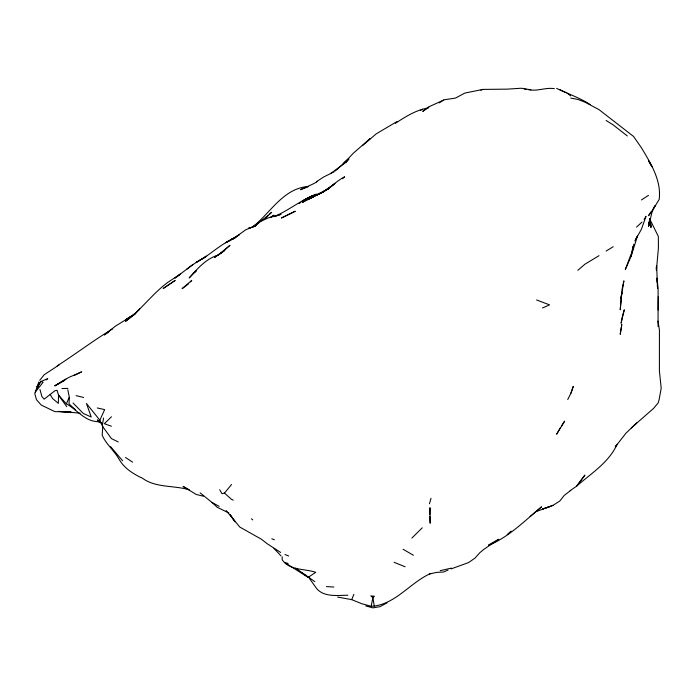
<?xml version="1.0" encoding="UTF-8"?>
<svg xmlns="http://www.w3.org/2000/svg" width="696" height="696" viewBox="0 0 696 696"><rect width="100%" height="100%" fill="white"/><g stroke="black" fill="none" stroke-linecap="round" stroke-linejoin="round"><path stroke-width="1.04" d="M658.042 326.415L658.112 288.509L656.981 278.069L657.259 283.124M658.138 310.042L658.277 296.766M282.211 556.835L282.176 559.741C289.632 570.677 304.552 568.554 315.749 572.295L308.154 577.384L284.464 562.394L288.092 563.438M429.763 514.396L429.998 507.688L430.163 523.262L429.78 516.336M102.669 427.718L102.181 435.174C105.888 443.935 113.657 450.025 118.485 458.255M621.763 292.276L620.91 298.889L623.894 280.845L621.911 290.154M649.168 221.415L648.507 226.47L650.116 218.605L650.96 227.261L649.968 219.031M633.186 246.393L631.724 252.222M103.6 418.035L102.416 424.647L102.782 426.674L111.421 438.602L118.198 441.916M622.268 316.776L621.093 323.266L624.295 309.781L622.555 315.775M337.56 597.055L351.689 599.639L361.572 603.658L371.168 606.286L372.891 597.49L374.422 596.237L370.794 595.915L372.891 597.49L374.274 606.086C396.998 602.771 410.596 582.308 430.78 573.426M650.116 218.605L648.681 225.739L652.152 211.627L655.032 205.746L653.248 208.469M633.317 246.21L632.673 249.342L633.838 244.183M635.726 239.25L637.545 235.831L630.994 256.528L625.304 269.57L631.089 254.144M630.994 256.528L632.829 249.429M429.432 503.808L431.015 498.284M570.938 393.214L573.26 386.402L570.938 393.214L567.727 399.53M38.776 382.026L34.8 393.771L36.462 399.678L41.255 405.072L54.888 411.632L66.172 411.884L80.127 413.189M351.689 599.639L353.899 594.314M101.355 422.69L97.162 421.611C84.347 420.958 76.917 409.526 66.407 403.854L69.269 397.059L67.817 389.743M102.721 426.709L99.859 420.201L104.652 409.613L97.283 407.969M634.865 240.929L641.434 229.254L646.01 216.239L644.087 219.649M560.263 427.857L556.635 434.226L564.639 421.141L561.359 426.178M651.473 211.184L648.507 215.716L651.839 211.445L659.199 199.378C661.531 180.394 650.725 163.343 641.434 147.796L633.621 136.512L599.038 109.655L584.901 102.129L577.837 99.424L570.763 98.075M577.837 484.642L584.901 475.081L576.558 486.226L570.12 490.671M345.842 162.899L348.887 158.94L343.659 164.082L330.496 173.591M615.803 446.005L617.117 444.361C608.617 462.736 591.174 473.384 576.558 486.226M39.733 380.294L44.222 374.726L59.073 364.939M219.684 489.732L222.033 493.708L224.486 493.072L231.559 484.52M615.186 446.91L625.982 433.164L636.649 423.003L631.228 427.979M190.452 281.889L191.757 280.384L182.091 288.683L188.372 283.977M395.302 123.392C405.324 116.815 416.217 109.846 428.423 107.932M335.246 170.972L348.696 158.827L343.145 163.786L347.339 160.036M411.901 538.043L422.272 527.812M111.421 416.765L104.348 423.716L111.421 426.213M265.75 218.039L267.969 215.882M269.439 214.438L271.649 212.271L266.116 217.239L266.89 216.56L252.761 226.809L255.789 225.617M255.336 226.191L259.825 221.92L267.621 218.1L281.027 214.351L273.954 216.682C288.796 210.514 301.246 199.743 316.358 194.158L305.492 199.169L302.229 201.274L313.183 195.446L302.238 201.37M342.571 178.733L344.624 176.784C334.976 181.743 327.912 190.774 317.672 194.723M362.39 145.725L376.162 133.884L397.111 121.496M344.624 162.446L353.237 153.294L370.115 138.556L367.079 141.375M636.562 227.105L641.99 222.076M507.167 534.632L511.09 531.109M66.729 406.681L58.525 395.102L57.02 390.273L54.888 390.76L44.144 399.165L41.899 396.537L39.959 389.499M530.143 516.554L541.575 506.827C524.767 520.625 509.098 536.981 488.618 545.307M577.837 270.318L584.901 264.228L599.038 255.667M634.369 425.23L653.64 408.334L658.225 402.81L659.208 399.182L661.2 388.211L659.399 370.855L659.425 330.069L658.007 321.091M57.211 365.913C75.838 353.846 93.629 340.379 112.648 328.843M252.761 226.905C270.674 212.793 283.028 188.416 308.285 186.467M125.55 319.899L132.614 315.514L125.55 319.899L135.555 313.217L139.687 309.033L132.614 315.888L135.764 313.339L125.55 321.3C141.149 309.938 152.354 293.686 167.954 282.272L180.586 273.937L175.018 278.069L192.783 264.654L206.355 256.171L203.293 258.39C213.846 251.091 224.051 242.321 235.848 237.31M186.667 269.282L192.783 264.654M38.55 385.54L36.862 386.802L40.751 381.547L47.815 378.633L46.127 379.885M221.432 252.631L218.309 254.91L229.976 245.331L222.99 251.491M420.471 110.507L422.359 109.142M314.592 196.141L302.221 202.553C312.817 195.48 325.458 192.331 334.933 183.518L323.423 191.765L309.294 198.839L323.423 191.765M428.692 107.097L422.75 111.369L429.432 106.558L444.283 99.772L455.488 98.084L464.763 93.099L482.867 89.41L507.167 89.14L521.295 88.235L530.831 89.775M570.763 490.41L564.212 495.422L559.802 501.033L553.076 505.313L535.877 511.699M217.422 255.58L224.686 250.43L217.422 255.58L218.483 255.014C206.077 258.503 197.412 268.769 189.155 277.965L196.22 270.727L193.297 273.11L195.785 271.492M109.655 331.279L104.348 334.976L115.492 326.111L129.134 317.672M299.01 203.58L300.62 202.475M214.777 257.155L217.422 255.354L214.89 256.981M239.607 234.569L233.099 238.972L245.592 229.863L256.076 225.434M439.263 102.904L443.561 100.059M270.422 217.517L273.954 215.212L270.353 217.491M641.434 199.935L648.507 195.35M316.358 194.802L322.083 192.418L328.756 188.12M329.156 188.346L316.358 195.315M73.959 375.579L81.641 371.847L69.017 377.336L54.888 385.81L64.719 380.407M214.699 257.25L216.517 256.137M54.888 385.81L65.868 379.059M326.076 190.26L328.73 188.642M606.103 251.073L613.167 246.758M238.624 235.109L225.6 242.8L231.185 240.094M488.705 544.898L498.762 539.235L483.711 549.466L479.762 552.746L474.968 558.14L468.547 562.586L451.173 568.884M387.028 602.867L379.964 606.677L372.891 607.86L365.826 605.938M334.028 171.842L323.623 176.993L316.358 181.769L317.045 181.36C318.524 182.5 285.63 195.524 308.371 186.615M451.408 568.119L440.168 570.685M309.294 198.621L313.017 196.89M542.497 307.954L549.562 304.874L536.59 299.95M448.041 570.059L443.561 572.016L436.496 572.408L429.432 573.991M235.091 237.91L231.559 239.337L233.499 238.571M322.083 192.418L323.423 191.879M480.884 90.184L482.867 89.41M553.076 505.313L542.497 509.072L549.57 506.74M252.761 227.018L248.568 228.262L253.283 226.948M347.913 595.228C337.56 595.306 324.336 597.359 316.776 588.729M371.168 606.286L374.274 606.086M61.953 388.542L67.903 388.403M71.035 412.232L58.542 411.414L71.131 412.145M326.424 586.615L333.854 587.024M528.368 89.636C537.086 91.672 545.76 87.174 554.399 88.67M76.082 395.624L83.633 397.477M203.284 496.204L196.22 494.456L183.057 486.4L189.155 489.775C173.809 485.182 155.295 488.096 142.045 477.908M524.436 88.931L526.402 89.593M556.635 88.383C567.779 93.769 579.707 97.779 590.13 104.496M100.328 421.88L98.319 421.089L101.642 423.246M284.986 554.529L288.666 555.991M394.093 562.316L405.098 566.753M271.832 538.774L274.337 539.783M559.488 89.549L566.318 92.751M233.195 500.146L231.411 499.284L224.486 493.072M217.517 507.419L228.906 513.022M200.135 492.864L211.906 502.39L219.17 506.357M141.427 477.795C132.397 473.367 123.54 467.695 118.72 458.533M403.054 549.257L413.424 555.243M280.662 552.45L267.334 543.828L261.296 539.156L239.815 527.072L226.096 510.516M606.103 120.469L613.167 124.906L627.305 135.946M295.757 568.214L314.853 581.673M125.55 457.49L132.623 462.161M101.546 422.985L97.283 419.958L101.999 423.351M302.229 572.843L308.154 577.384M567.292 93.203L570.685 95.909M251.378 518.807L252.761 519.903M75.49 409.787L69.017 403.897L69.382 397.416M211.906 502.39L217.352 507.401M122.644 460.804L110.577 446.649M273.954 548.37L281.027 555.93M66.407 403.854L58.525 395.102L58.368 403.349L52.583 398.53L50.19 394.493M99.859 420.201L86.417 403.48L91.237 417.008L83.276 413.45L73.063 403.027M309.294 578.263L316.358 588.129M649.846 219.231L658.346 236.475L658.425 247.889L656.415 270.231L656.189 267.194M649.951 218.883L650.96 227.261M656.659 265.907L657.546 288.179L657.372 285.142M621.85 292.05L620.232 309.676L621.85 292.05M621.789 324.658L620.232 334.167L621.789 324.658M40.751 381.547L35.122 392.292L43.108 382.243L40.751 381.547M337.656 168.78L338.273 168.31L337.656 168.78M175.018 280.523L163.29 288.431L175.018 280.523M199.561 260.408L196.22 262.357L203.293 258.268L199.561 260.408M295.156 211.288L281.497 217.952L295.156 211.288M648.507 160.698L652.022 166.692L648.507 160.698M235.022 521.678L230.193 514.736L235.022 521.678"/></g></svg>
